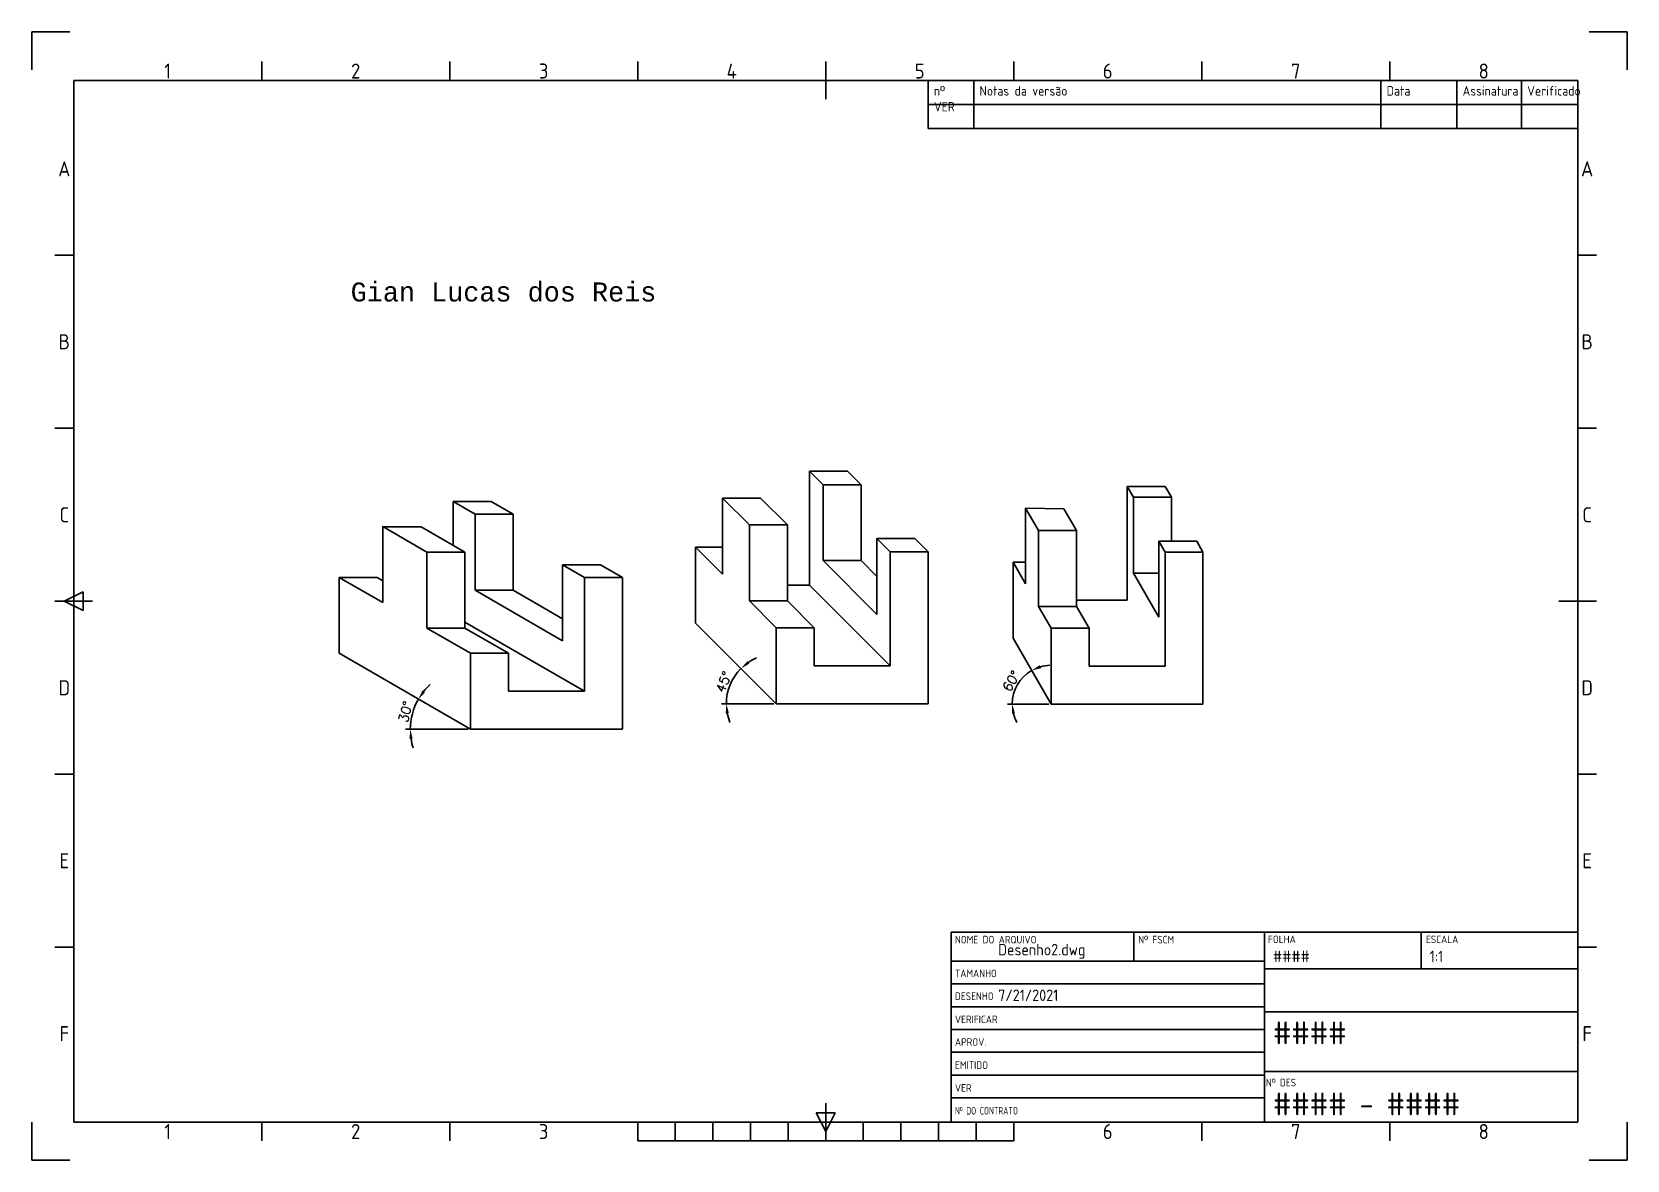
# Paper-space layout '3.2' of a CAD drawing. Header units: millimetres. Extents: x 0 to 420, y 0 to 297.
import ezdxf
from ezdxf.enums import TextEntityAlignment as Align

# ---------------------------------------------------------------- set-up
doc = ezdxf.new("R2010")
doc.units = ezdxf.units.MM
doc.layers.add('Bloco da legenda', color=7, linetype='Continuous')
doc.styles.add('ACISOTS', font='isocp.shx', dxfattribs={"height": 1})
doc.styles.add('ISO Proporcional', font='isocp.shx')
doc.styles.get("Standard").update_dxf_attribs({"font": 'simplex.shx'})
doc.dimstyles.new('ISO-25', dxfattribs={"dimtxt": 2.5, "dimasz": 2.5, "dimexe": 1.25, "dimexo": 0.625, "dimtad": 1, "dimtxsty": 'Standard', "dimcen": 2.5, "dimadec": 0, "dimazin": 0, "dimtfac": 1, "dimtmove": 0, "dimatfit": 3, "dimfxl": 1, "dimarcsym": 0})

# ---------------------------------------------------------------- blocks, each defined once
blk = doc.blocks.new('*T3')
at = {"layer": 'Bloco da legenda', "color": 0, "linetype": 'ByBlock', "lineweight": -2, "transparency": 16777216}
for p, q in [((0, 0), (171, 0)), ((0, 0), (0, -12.67)), ((12, 0), (12, -12.67)), ((119.19, 0), (119.19, -12.67)), ((139.19, 0), (139.19, -12.67)), ((156.21, 0), (156.21, -12.67)), ((171, 0), (171, -12.67)), ((0, -6.33), (171, -6.33)), ((0, -12.67), (171, -12.67))]:
    blk.add_line(p, q, dxfattribs=at)
at = {"layer": 'Bloco da legenda', "color": 0, "transparency": 16777216, "char_height": 2.5, "attachment_point": 1, "style": 'ISO Proporcional'}
for s, insert, width in [('nº VER', (1.5, -1.5), 9), ('Notas da versão', (13.5, -1.5), 104.1871), ('Data', (120.69, -1.5), 17), ('Assinatura', (140.69, -1.5), 14.0204), ('Verificado', (157.71, -1.5), 11.7925)]:
    blk.add_mtext(s, dxfattribs=dict(at, insert=insert, width=width))
blk = doc.blocks.new('Bloco da legenda')
at = {"layer": 'Bloco da legenda'}
for p, q in [((0, 297), (0, 287)), ((10, 297), (0, 297)), ((420, 297), (410, 297)), ((420, 287), (420, 297)), ((60.5, 284.23), (60.5, 289.18)), ((110, 284.23), (110, 289.18)), ((159.5, 284.23), (159.5, 289.18)), ((209, 279.28), (209, 289.18)), ((258.5, 284.23), (258.5, 289.18)), ((308, 284.23), (308, 289.18)), ((357.5, 284.23), (357.5, 289.18)), ((407, 284.23), (11, 284.23)), ((11, 284.23), (11, 10)), ((407, 10), (407, 284.23)), ((11, 238.19), (6.05, 238.19)), ((411.95, 238.19), (407, 238.19)), ((11, 192.66), (6.05, 192.66)), ((411.95, 192.66), (407, 192.66)), ((6.05, 147.12), (15.95, 147.12)), ((8.52, 147.12), (13.47, 149.59)), ((13.47, 144.64), (8.52, 147.12)), ((13.47, 149.59), (13.47, 144.64)), ((402.05, 147.12), (411.95, 147.12)), ((11, 101.58), (6.05, 101.58)), ((411.95, 101.58), (407, 101.58)), ((407, 60), (242, 60)), ((242, 10), (242, 60)), ((290.14, 60), (290.14, 52.38)), ((324.5, 10), (324.5, 60)), ((365.75, 50.35), (365.75, 60)), ((407, 10), (407, 60)), ((11, 56.03), (6.05, 56.03)), ((411.95, 56.03), (407, 56.03)), ((242, 52.38), (324.5, 52.38)), ((242, 46.38), (324.5, 46.38)), ((407, 50.35), (324.5, 50.35)), ((242, 40.38), (324.5, 40.38)), ((324.5, 39.01), (407, 39.01)), ((242, 34.38), (324.5, 34.38)), ((242, 28.38), (324.5, 28.38)), ((242, 22.38), (324.5, 22.38)), ((324.5, 23.29), (407, 23.29)), ((209, 10), (209, 14.95)), ((242, 16.38), (324.5, 16.38)), ((0, 0), (0, 10)), ((11, 10), (407, 10)), ((60.5, 5.05), (60.5, 10)), ((110, 5.05), (110, 10)), ((159.5, 5.05), (159.5, 10)), ((169.4, 5.05), (169.4, 10)), ((179.3, 5.05), (179.3, 10)), ((189.2, 5.05), (189.2, 10)), ((199.1, 5.05), (199.1, 10)), ((206.53, 12.47), (211.47, 12.47)), ((209, 7.52), (206.53, 12.47)), ((211.47, 12.47), (209, 7.52)), ((209, 10), (209, 5.05)), ((218.9, 5.05), (218.9, 10)), ((228.8, 5.05), (228.8, 10)), ((238.7, 5.05), (238.7, 10)), ((407, 10), (242, 10)), ((248.6, 5.05), (248.6, 10)), ((258.5, 5.05), (258.5, 10)), ((308, 5.05), (308, 10)), ((357.5, 5.05), (357.5, 10)), ((420, 0), (420, 10)), ((159.5, 5.05), (258.5, 5.05)), ((0, 0), (10, 0)), ((420, 0), (410, 0))]:
    blk.add_line(p, q, dxfattribs=at)
blk.add_blockref('*T3', (236, 284.23))
at = {"layer": 'Bloco da legenda', "style": 'ISO Proporcional'}
for s, p in [('1', (35.75, 286.7)), ('2', (85.25, 286.7)), ('3', (134.75, 286.7)), ('4', (184.25, 286.7)), ('5', (233.75, 286.7)), ('6', (283.25, 286.7)), ('7', (332.75, 286.7)), ('8', (382.25, 286.7)), ('A', (8.52, 260.96)), ('A', (409.48, 260.96)), ('B', (8.52, 215.43)), ('B', (409.48, 215.43)), ('C', (8.52, 169.88)), ('C', (409.48, 169.88)), ('D', (8.52, 124.34)), ('D', (409.48, 124.34)), ('E', (8.52, 78.8)), ('E', (409.48, 78.8)), ('F', (8.52, 33.27)), ('F', (409.48, 33.27)), ('1', (35.75, 7.52)), ('2', (85.25, 7.52)), ('3', (134.75, 7.52)), ('6', (283.25, 7.52)), ('7', (332.75, 7.52)), ('8', (382.25, 7.52))]:
    blk.add_text(s, height=3.96, dxfattribs=at).set_placement(p, align=Align.MIDDLE)
at = {"layer": 'Bloco da legenda', "lineweight": 25, "style": 'ACISOTS'}
for s, p in [('NOME DO ARQUIVO', (243.03, 57.04)), ('Nº FSCM', (291.3, 57.04)), ('FOLHA', (325.45, 57.11)), ('ESCALA', (367.03, 57.11)), ('TAMANHO', (243.03, 48.14)), ('DESENHO', (243.03, 42.14)), ('VERIFICAR', (243.03, 36.05)), ('APROV.', (243.03, 30.08)), ('EMITIDO', (243.03, 23.99)), ('VER', (243.03, 17.99))]:
    blk.add_text(s, height=2, dxfattribs=at).set_placement(p)
at = {"layer": 'Bloco da legenda', "lineweight": 25, "style": 'ACISOTS', "width": 0.683519}
blk.add_text('Nº DO CONTRATO', height=2, dxfattribs=at).set_placement((243.03, 11.99))
at = {"layer": 'Bloco da legenda', "insert": (324.88, 21.41), "char_height": 2, "width": 8.8, "attachment_point": 1, "style": 'ACISOTS'}
blk.add_mtext('Nº DES', dxfattribs=at)
at = {"layer": 'Bloco da legenda', "lineweight": 35, "style": 'ACISOTS'}
for tag, p, height in [('NOME_DO_ARQUIVO', (254.41, 53.9), 3), ('Nº_FSCM', (293.68, 53.04), 3), ('FOLHA', (326.77, 52.11), 3), ('ESCALA', (368.02, 52.11), 3), ('TAMANHO', (254.7, 48.23), 3), ('PROJETO-ATIVIDADE', (328.79, 43.14), 3.5), ('VERIFICAR_DATA', (254.41, 41.9), 3), ('VERIFICAR_DATA', (254.7, 36.14), 3), ('VERIFICADO_POR', (277.96, 36.14), 3), ('DATA_APROVAÇÃO', (254.7, 30.17), 3), ('NOMEFOLHA', (326.77, 30.48), 6), ('APROVADO_POR', (277.96, 30.17), 3), ('DATA_EMISSÃO', (254.7, 24.08), 3), ('EMITIDO_POR', (277.96, 24.08), 3), ('DESENHO_SUBTITULO', (328.79, 25.44), 3), ('VERSÃO', (254.7, 18.08), 3), ('NÚMERODEFOLHAS-NOME', (326.77, 11.76), 6), ('Nº_DO_CONTRATO', (254.7, 12.08), 3.5)]:
    blk.add_attdef(tag, p, '', height=height, dxfattribs=at)
blk = doc.blocks.new('*D19')
at = {"color": 0, "lineweight": -2, "transparency": 16777216}
blk.add_line((114.88, 113.41), (98.38, 113.41), dxfattribs=at)
for start, end in [(131.9376, 140.9688), (150, 180), (189.0312, 198.0624)]:
    blk.add_arc((115.51, 113.41), 15.88, start, end, dxfattribs=at)
at = {"color": 0, "transparency": 16777216}
for points in [[(103.52, 123.17), (102.83, 123.64), (101.76, 121.35)], [(99.41, 110.89), (100.24, 110.95), (99.63, 113.41)]]:
    blk.add_solid(points, dxfattribs=at)
at = {"layer": 'Defpoints', "color": 0, "transparency": 16777216}
for p in [(80.87, 133.41), (100.59, 118.84), (115.51, 113.41), (115.51, 113.41), (155.51, 113.41)]:
    blk.add_point(p, dxfattribs=at)
at = {"color": 0, "transparency": 16777216, "insert": (98.36, 118), "char_height": 2.5, "attachment_point": 5, "rotation": 75}
blk.add_mtext('30°', dxfattribs=at)
blk = doc.blocks.new('*D17')
at = {"color": 0, "lineweight": -2, "transparency": 16777216}
blk.add_line((195.35, 120.13), (181.6, 120.13), dxfattribs=at)
for start, end in [(113.1409, 124.0704), (135, 180), (190.9296, 201.8591)]:
    blk.add_arc((195.97, 120.13), 13.13, start, end, dxfattribs=at)
at = {"color": 0, "transparency": 16777216}
for points in [[(188.89, 130.68), (188.36, 131.32), (186.69, 129.41)], [(182.67, 117.6), (183.5, 117.68), (182.85, 120.13)]]:
    blk.add_solid(points, dxfattribs=at)
at = {"layer": 'Defpoints', "color": 0, "transparency": 16777216}
for p in [(174.76, 141.34), (184.61, 126.69), (195.97, 120.13), (195.97, 120.13), (235.97, 120.13)]:
    blk.add_point(p, dxfattribs=at)
at = {"color": 0, "transparency": 16777216, "insert": (182.12, 125.87), "char_height": 2.5, "attachment_point": 5, "rotation": 67.5}
blk.add_mtext('45°', dxfattribs=at)
blk = doc.blocks.new('*D18')
at = {"color": 0, "lineweight": -2, "transparency": 16777216}
blk.add_line((267.71, 120.05), (256.86, 120.05), dxfattribs=at)
for start, end in [(91.9067, 105.9534), (120, 180), (194.0466, 208.0933)]:
    blk.add_arc((268.34, 120.05), 10.22, start, end, dxfattribs=at)
at = {"color": 0, "transparency": 16777216}
for points in [[(265.69, 129.5), (265.36, 130.27), (263.23, 128.91)], [(258.01, 117.52), (258.83, 117.62), (258.11, 120.05)]]:
    blk.add_solid(points, dxfattribs=at)
at = {"layer": 'Defpoints', "color": 0, "transparency": 16777216}
for p in [(258.34, 137.38), (260.51, 126.63), (268.34, 120.05), (268.34, 120.05), (308.34, 120.05)]:
    blk.add_point(p, dxfattribs=at)
at = {"color": 0, "transparency": 16777216, "insert": (257.86, 126.1), "char_height": 2.5, "attachment_point": 5, "rotation": 60}
blk.add_mtext('60°', dxfattribs=at)

psp = doc.layouts.new('3.2')

# ---------------------------------------------------------------- linework, layer by layer
for p, q in [((208.296, 177.804), (204.761, 181.339)), ((204.761, 181.339), (214.761, 181.339)), ((204.761, 181.339), (204.761, 151.339)), ((218.296, 177.804), (214.761, 181.339)), ((208.296, 157.804), (208.296, 177.804)), ((208.296, 177.804), (218.296, 177.804)), ((218.296, 177.804), (218.296, 157.804)), ((290.007, 174.483), (288.342, 177.367)), ((288.342, 177.367), (298.342, 177.367)), ((288.342, 177.367), (288.342, 147.367)), ((300.007, 174.483), (298.342, 177.367)), ((110.935, 173.37), (110.917, 161.833)), ((116.702, 170.04), (110.935, 173.37)), ((110.935, 173.37), (120.935, 173.37)), ((126.702, 170.04), (120.935, 173.37)), ((188.903, 167.197), (181.832, 174.268)), ((181.832, 174.268), (191.832, 174.268)), ((181.832, 154.268), (181.832, 174.268)), ((191.832, 174.268), (198.903, 167.197)), ((290.007, 154.483), (290.007, 174.483)), ((290.007, 174.483), (300.007, 174.483)), ((300.007, 174.483), (300.007, 162.939)), ((116.702, 150.04), (116.702, 170.04)), ((116.702, 170.04), (126.702, 170.04)), ((126.702, 170.04), (126.702, 150.04)), ((261.637, 151.66), (261.637, 171.66)), ((261.637, 171.66), (265.037, 165.771)), ((271.737, 171.486), (261.637, 171.66)), ((275.037, 165.771), (271.737, 171.486)), ((92.383, 146.76), (92.383, 166.76)), ((92.383, 166.76), (103.962, 160.075)), ((102.47, 166.71), (92.383, 166.71)), ((113.988, 160.06), (102.47, 166.71)), ((188.903, 147.197), (188.903, 167.197)), ((188.903, 167.197), (198.903, 167.197)), ((198.903, 167.197), (198.903, 147.197)), ((265.037, 145.771), (265.037, 165.771)), ((265.037, 165.771), (275.037, 165.771)), ((275.037, 165.771), (275.037, 145.771)), ((103.962, 140.075), (103.962, 160.075)), ((113.988, 160.06), (103.962, 160.075)), ((113.988, 140.06), (113.988, 160.06)), ((174.761, 141.339), (174.761, 161.339)), ((174.761, 161.339), (181.832, 161.339)), ((174.761, 161.339), (181.832, 154.268)), ((225.974, 160.126), (222.439, 163.662)), ((222.439, 163.662), (232.439, 163.662)), ((222.439, 163.662), (222.439, 143.662)), ((235.974, 160.126), (225.974, 160.126)), ((225.974, 160.126), (225.974, 130.126)), ((235.974, 160.126), (232.439, 163.662)), ((235.974, 120.126), (235.974, 160.126)), ((298.337, 160.055), (296.672, 162.939)), ((296.672, 162.939), (306.672, 162.939)), ((296.672, 162.939), (296.672, 142.939)), ((308.337, 160.055), (298.337, 160.055)), ((298.337, 160.055), (298.337, 130.055)), ((308.337, 160.055), (306.672, 162.939)), ((308.337, 120.055), (308.337, 160.055)), ((145.506, 153.41), (139.739, 156.74)), ((149.739, 156.74), (139.739, 156.74)), ((139.739, 156.74), (139.739, 136.74)), ((155.506, 153.41), (149.739, 156.74)), ((222.439, 143.662), (208.296, 157.804)), ((218.296, 157.804), (208.296, 157.804)), ((218.296, 157.804), (222.439, 153.662)), ((258.337, 137.375), (258.337, 157.375)), ((258.337, 157.375), (261.637, 151.66)), ((258.337, 157.375), (261.637, 157.375)), ((80.865, 133.41), (80.865, 153.41)), ((80.865, 153.41), (92.383, 146.76)), ((80.865, 153.41), (90.865, 153.41)), ((90.865, 153.41), (92.383, 152.534)), ((155.506, 153.41), (145.506, 153.41)), ((145.506, 153.41), (145.506, 123.41)), ((155.506, 113.41), (155.506, 153.41)), ((204.761, 151.339), (198.903, 151.339)), ((204.761, 151.339), (225.974, 130.126)), ((296.672, 142.939), (290.007, 154.483)), ((290.007, 154.483), (296.672, 154.483)), ((139.739, 136.74), (116.702, 150.04)), ((126.702, 150.04), (116.702, 150.04)), ((126.702, 150.04), (139.739, 142.514)), ((195.974, 140.126), (188.903, 147.197)), ((198.903, 147.197), (188.903, 147.197)), ((205.974, 140.126), (198.903, 147.197)), ((288.342, 147.367), (275.037, 147.367)), ((268.337, 140.055), (265.037, 145.771)), ((265.037, 145.771), (275.037, 145.771)), ((275.037, 145.771), (278.337, 140.055)), ((115.506, 133.41), (103.962, 140.075)), ((103.962, 140.075), (113.988, 140.075)), ((145.506, 123.41), (113.988, 141.607)), ((125.506, 133.41), (113.988, 140.06)), ((195.974, 120.126), (174.761, 141.339)), ((205.974, 140.126), (195.974, 140.126)), ((195.974, 140.126), (195.974, 120.126)), ((205.974, 130.126), (205.974, 140.126)), ((278.337, 140.055), (268.337, 140.055)), ((268.337, 140.055), (268.337, 120.055)), ((278.337, 130.055), (278.337, 140.055)), ((268.337, 120.055), (258.337, 137.375)), ((115.506, 113.41), (80.865, 133.41)), ((125.506, 133.41), (115.506, 133.41)), ((115.506, 133.41), (115.506, 113.41)), ((125.506, 123.41), (125.506, 133.41)), ((225.974, 130.126), (205.974, 130.126)), ((298.337, 130.055), (278.337, 130.055)), ((145.506, 123.41), (125.506, 123.41)), ((195.974, 120.126), (235.974, 120.126)), ((268.337, 120.055), (308.337, 120.055)), ((115.506, 113.41), (155.506, 113.41))]:
    psp.add_line(p, q)

# ---------------------------------------------------------------- block references
ref = psp.add_blockref('Bloco da legenda', (0, 0))
ref.add_attrib('NOMEFOLHA', '####', (326.775, 30.475), dxfattribs={"layer": 'Bloco da legenda', "lineweight": 35, "height": 6, "style": 'ACISOTS'})
ref.add_attrib('NÚMERODEFOLHAS-NOME', '#### - ####', (326.775, 11.765), dxfattribs={"layer": 'Bloco da legenda', "lineweight": 35, "height": 6, "style": 'ACISOTS'})
ref.add_attrib('ESCALA', '1:1', (368.025, 52.113), dxfattribs={"layer": 'Bloco da legenda', "lineweight": 35, "height": 3, "style": 'ACISOTS'})
ref.add_attrib('FOLHA', '####', (326.775, 52.113), dxfattribs={"layer": 'Bloco da legenda', "lineweight": 35, "height": 3, "style": 'ACISOTS'})
ref.add_attrib('NOME_DO_ARQUIVO', 'Desenho2.dwg', (254.412, 53.895), dxfattribs={"layer": 'Bloco da legenda', "lineweight": 35, "height": 3, "style": 'ACISOTS'})
ref.add_attrib('VERIFICAR_DATA', '7/21/2021', (254.412, 41.895), dxfattribs={"layer": 'Bloco da legenda', "lineweight": 35, "height": 3, "style": 'ACISOTS'})

# ---------------------------------------------------------------- texts
at = {"insert": (83.92, 231.034), "char_height": 5, "attachment_point": 1, "style": 'ISO Proporcional'}
psp.add_mtext_dynamic_manual_height_columns('{\\fConsolas|b0|i0|c0|p49;Gian Lucas dos Reis}', width=121.92499, gutter_width=12.5, heights=[0], dxfattribs=at)

# ---------------------------------------------------------------- dimensions: what is measured, and where the dimension line sits
for base, line1, line2, picture, middle in [((184.607, 126.689), ((195.974, 120.126), (174.761, 141.339)), ((195.974, 120.126), (235.974, 120.126)), '*D17', (182.115, 125.867)), ((260.506, 126.626), ((268.337, 120.055), (258.337, 137.375)), ((268.337, 120.055), (308.337, 120.055)), '*D18', (257.86, 126.104)), ((100.587, 118.841), ((115.506, 113.41), (80.865, 133.41)), ((115.506, 113.41), (155.506, 113.41)), '*D19', (98.359, 118.005))]:
    dim = psp.add_angular_dim_2l(base=base, line1=line1, line2=line2, dimstyle='ISO-25')
    dim.commit()
    dim.dimension.update_dxf_attribs({"geometry": picture, "text_midpoint": middle})

doc.saveas('drawing.dxf')
